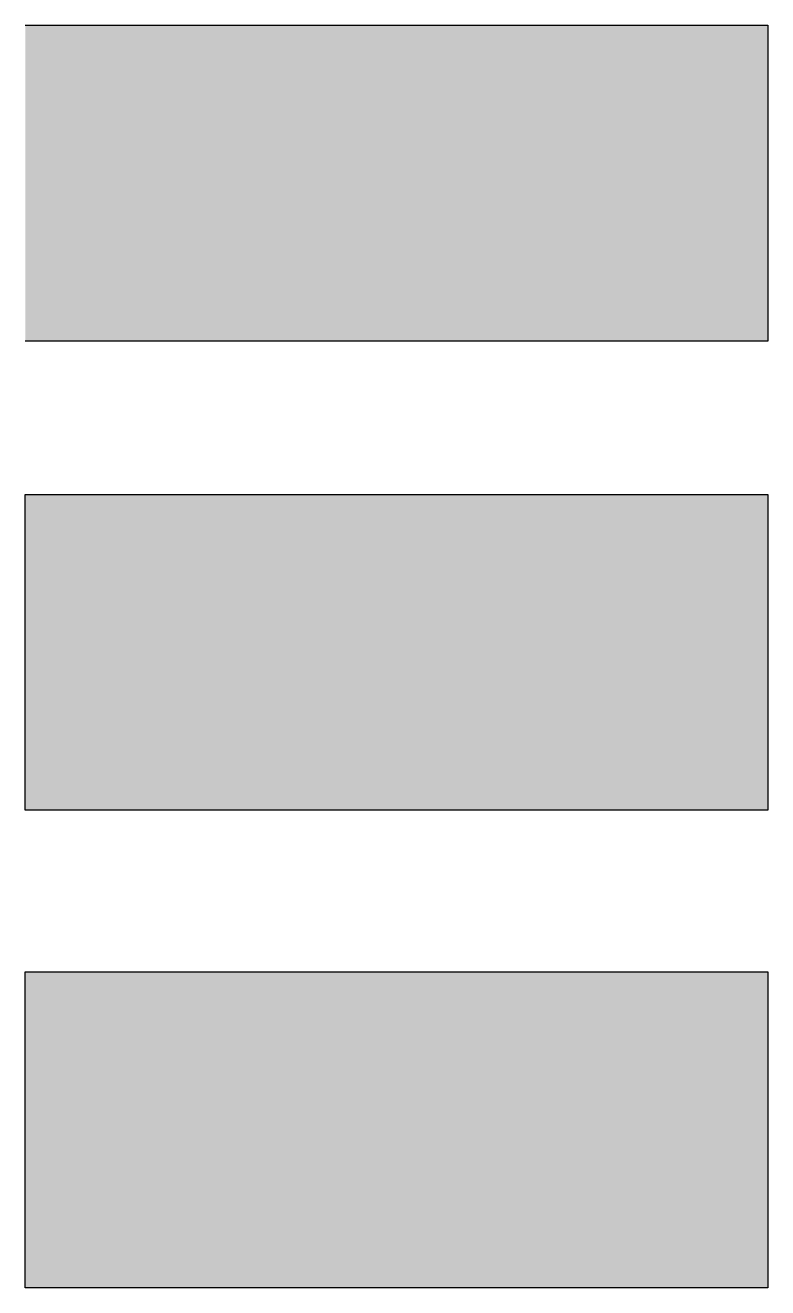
# Model space of a CAD drawing. Header units: millimetres. Extents: x 2762 to 3076, y 916 to 3305.
# Drawn here: x 3060.805 to 3062.431, y 1178.426 to 1181.191 of the extents above; entities that cross this region are included whole.
import ezdxf

# ---------------------------------------------------------------- set-up
doc = ezdxf.new("R2010")
doc.units = ezdxf.units.MM
doc.header["$LTSCALE"] = 2

msp = doc.modelspace()

# ---------------------------------------------------------------- hatches: boundary and pattern name
h = msp.add_hatch(color=11)
h.dxf.hatch_style = 1
h.paths.add_polyline_path([(3062.4315, 1181.1911), (3060.8046, 1181.1911), (3060.8046, 1180.4992), (3062.4315, 1180.4992)])
h = msp.add_hatch(color=30)
h.dxf.hatch_style = 1
h.paths.add_polyline_path([(3062.4315, 1180.1637), (3060.8046, 1180.1637), (3060.8046, 1179.4718), (3062.4315, 1179.4718)])
h = msp.add_hatch(color=83)
h.dxf.hatch_style = 1
h.paths.add_polyline_path([(3062.4315, 1179.1178), (3060.8046, 1179.1178), (3060.8046, 1178.4259), (3062.4315, 1178.4259)])

# ---------------------------------------------------------------- linework, layer by layer
for p, q in [((3060.8046, 1181.1911), (3062.4315, 1181.1911)), ((3062.4315, 1181.1911), (3062.4315, 1180.4992)), ((3062.4315, 1180.4992), (3060.8046, 1180.4992)), ((3060.8046, 1180.1637), (3062.4315, 1180.1637)), ((3060.8046, 1179.4718), (3060.8046, 1180.1637)), ((3062.4315, 1180.1637), (3062.4315, 1179.4718)), ((3062.4315, 1179.4718), (3060.8046, 1179.4718)), ((3060.8046, 1179.1178), (3062.4315, 1179.1178)), ((3060.8046, 1178.4259), (3060.8046, 1179.1178)), ((3062.4315, 1179.1178), (3062.4315, 1178.4259)), ((3062.4315, 1178.4259), (3060.8046, 1178.4259))]:
    msp.add_line(p, q)

doc.saveas('drawing.dxf')
